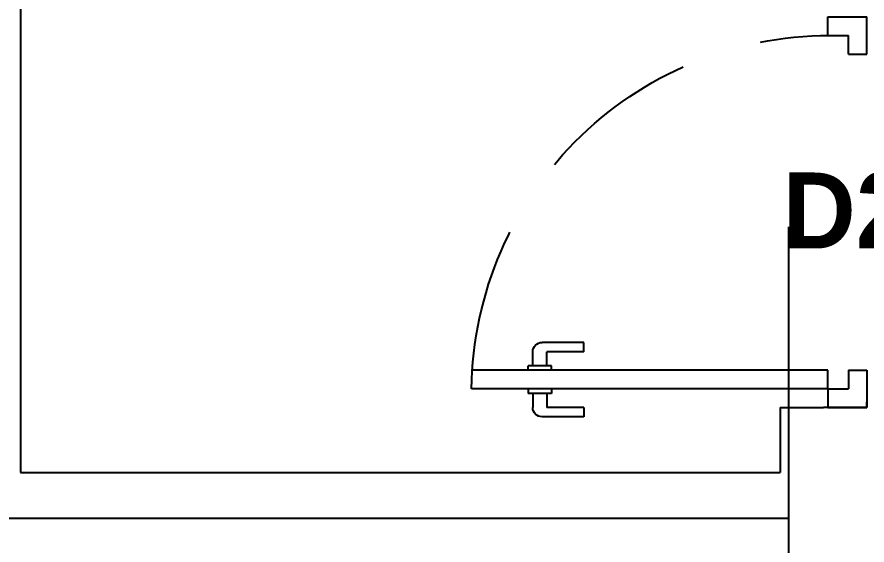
# Model space of a CAD drawing. Header units: inches. Extents: x 482566 to 494966, y -26460 to -22226.
# Drawn here: x 486464 to 486552.2, y -26055.2 to -26000.5 of the extents above; entities that cross this region are included whole.
import ezdxf

# ---------------------------------------------------------------- set-up
doc = ezdxf.new("R2010")
doc.units = ezdxf.units.IN
doc.header["$LTSCALE"] = 15
doc.header["$MEASUREMENT"] = 0
doc.linetypes.add('DASHED', pattern=[0.75, 0.5, -0.25])
doc.linetypes.add('TRATTEGGIATA2', pattern=[9.525, 6.35, -3.175])
doc.layers.add('I-ANNO-TEXT', color=7, linetype='Continuous', lineweight=18)
for name, color, linetype in [('I-DOORS', 104, 'Continuous'), ('I-WALL-IN', 3, 'Continuous'), ('SUI GAS LINE', 30, 'TRATTEGGIATA2')]:
    doc.layers.add(name, color=color, linetype=linetype)
doc.styles.add('MICRO', font='')
doc.styles.get('MICRO').set_extended_font_data('MicrogrammaSSi', bold=True)

# ---------------------------------------------------------------- blocks, each defined once
blk = doc.blocks.new('door 1')
for p, q in [((85.7, 0), (0, 0)), ((0, -90), (0, 0)), ((85.7, -42.9), (85.7, 0)), ((814.3, 0), (900, 0)), ((814.3, -42.9), (814.3, 0)), ((900, -90), (900, 0)), ((85.7, -42.9), (42.9, -42.9)), ((42.9, -90), (42.9, -42.9)), ((42.9, -90), (42.9, -42.9)), ((814.3, -42.9), (857.1, -42.9)), ((857.1, -90), (857.1, -42.9)), ((857.1, -90), (857.1, -42.9)), ((42.9, -90), (0, -90)), ((42.9, -90), (42.9, -910.9)), ((42.9, -90), (85.7, -90)), ((85.7, -90), (85.7, -909.2)), ((857.1, -90), (900, -90)), ((857.1, -90), (857.1, -90)), ((-21.4, -652.1), (-21.4, -748.5)), ((0, -652.1), (-21.4, -652.1)), ((0, -652.1), (0, -737.8)), ((128.6, -652.1), (128.6, -737.8)), ((128.6, -652.1), (150, -652.1)), ((150, -652.1), (150, -748.5)), ((32.1, -737.8), (0, -737.8)), ((32.1, -727.1), (32.1, -780.7)), ((42.9, -727.1), (32.1, -727.1)), ((85.7, -727.1), (96.4, -727.1)), ((96.4, -727.1), (96.4, -780.7)), ((96.4, -737.8), (128.6, -737.8)), ((32.1, -770), (0, -770)), ((42.9, -780.7), (32.1, -780.7)), ((85.7, -780.7), (96.4, -780.7)), ((96.4, -770), (128.6, -770))]:
    blk.add_line(p, q)
at = {"linetype": 'DASHED', "ltscale": 50}
blk.add_arc((32.1, -85.7), 825.3, 270.745, 1.3972, dxfattribs=at)
for centre, start, end in [((0, -748.5), 180, 270), ((128.6, -748.5), 270, 0)]:
    blk.add_arc(centre, 21.4, start, end)
blk = doc.blocks.new('pivot door')
blk.add_line((-188253.1, -329835.2), (-188265.1, -329835.2))
at = {"layer": 'I-DOORS', "rotation": 180}
blk.add_blockref('door 1', (-188253.1, -329835.2), dxfattribs=at)

msp = doc.modelspace()

# ---------------------------------------------------------------- linework, layer by layer
at = {"layer": 'I-WALL-IN'}
for p in [(486543.153, -26040.971, 6.93), (486552.153, -26040.971, 6.93)]:
    msp.add_line(p, (486547.653, -26040.971, 6.93), dxfattribs=at)
at = {"layer": 'I-WALL-IN', "elevation": 6.93}
for points in [[(486464.403, -25903.721), (486464.403, -26047.721)], [(486543.153, -26040.971), (486543.153, -26047.721)], [(486464.403, -26047.721), (486543.153, -26047.721)]]:
    msp.add_lwpolyline(points, dxfattribs=at)
at = {"layer": 'SUI GAS LINE'}
for p, q in [((486544, -25736.5), (486544, -26195.5)), ((486544, -26052.5), (486368, -26052.5))]:
    msp.add_line(p, q, dxfattribs=at)

# ---------------------------------------------------------------- block references
at = {"layer": 'I-DOORS', "xscale": -0.04499999998952262, "yscale": 0.04499999998952262, "zscale": 0.04499999999999744, "rotation": 90}
msp.add_blockref('pivot door', (471709.569, -34512.361, 6.93), dxfattribs=at)

# ---------------------------------------------------------------- texts
at = {"layer": 'I-ANNO-TEXT', "insert": (486543.388, -26016.598, 6.93), "char_height": 7.875, "attachment_point": 1, "style": 'MICRO'}
msp.add_mtext_dynamic_manual_height_columns('{\\fBahnschrift Light|b1|i0|c0|p34;D2}', width=7.40993, gutter_width=1.5, heights=[0], dxfattribs=at)

doc.saveas('drawing.dxf')
